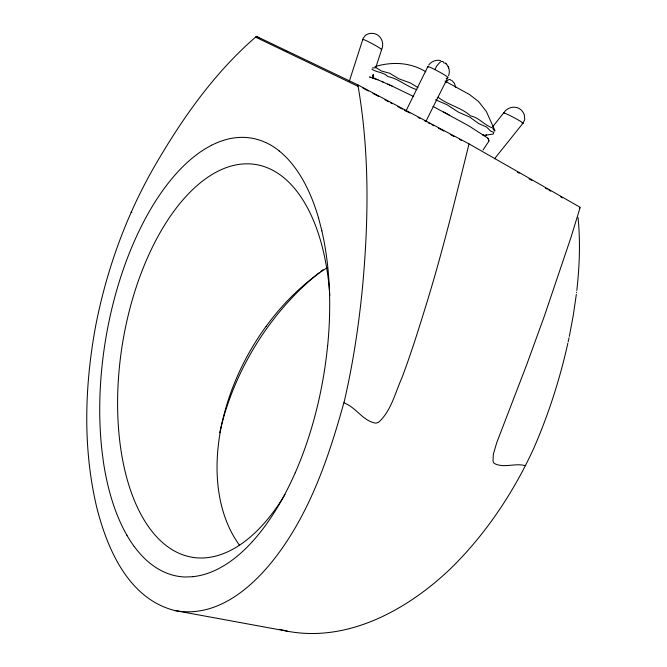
<?xml version="1.0" encoding="UTF-8"?>
<svg xmlns="http://www.w3.org/2000/svg" width="667" height="667" viewBox="0 0 667 667"><rect width="100%" height="100%" fill="white"/><g stroke="black" fill="none" stroke-linecap="round" stroke-linejoin="round"><path stroke-width="1" d="M576.805 290.453C579.556 266.275 580.465 241.796 578.047 217.55M576.605 292.188L576.546 292.68M576.33 294.422L573.245 315.541L569.326 336.376M483.041 150.008L488.719 141.446L488.819 139.803L487.335 137.786L468.559 125.704L433.016 106.403M569.043 337.76L568.142 341.904M488.894 140.637L488.719 141.446M567.842 343.288C559.846 379.106 548.599 414.232 533.95 447.882C513.465 492.738 485.409 534.701 450.033 569.176C407.337 609.73 347.966 642.663 287.31 631.207L174.829 610.538C128.648 598.874 107.254 549.216 96.698 507.178C82.558 447.557 84.651 385.026 95.823 325.096C106.87 268.818 126.722 214.107 155.594 164.482C182.966 117.425 214.991 72.069 256.47 36.368L357.854 84.876L469.026 143.88L580.198 207.32L570.877 237.71L544.197 316.592L526.538 365.132L496.823 442.446L493.38 453.977L492.996 460.864A8.112 5.536 -63 0 0 494.355 463.465C503.468 468.342 514.574 463.09 524.404 465.424A50.283 33.809 -64.2 0 1 525.779 465.691M174.829 610.538C219.435 619.068 257.287 583.333 281.04 549.833C312.706 505.303 330.073 452.726 344.489 400.55C353.285 362.198 359.138 323.203 362.806 284.034C368.743 217.801 369.41 150.542 357.854 84.876M469.026 143.88C455.294 199.258 441.821 254.744 424.812 309.238C417.742 332.199 410.447 355.111 401.993 377.614C395.248 392.613 391.379 410.438 378.956 421.953A8.863 6.645 -61.9 0 1 375.521 423.12C363.407 421.044 356.57 408.371 345.564 403.552A57.779 44.039 -61.7 0 0 343.989 402.71M349.266 81.432L363.09 38.478L365.458 35.234L368.668 33.742A12.223 11.889 -78.5 0 1 372.311 33.367C380.348 33.567 384.934 42.621 381.616 49.608L375.846 67.367M372.336 78.189L373.603 74.27M448.566 75.813C450.192 71.652 449.199 66.558 445.839 63.532M427.789 66.675L405.928 111.114M447.882 77.439L426.088 121.044M522.836 123.262L524.721 119.735L524.362 115.058A12.465 12.064 -56 0 0 522.661 111.731C518.059 104.952 507.779 106.161 503.76 112.923M428.714 65.024C431.332 61.381 436.185 59.463 440.57 60.555M485.234 136.118L486.493 134.534M492.846 126.538L503.66 112.948M445.656 82.725C446.723 81.332 449.583 77.53 451.059 80.407M494.522 158.779L522.986 123.22M579.823 207.821L579.298 208.146M211.572 145.231L204.385 149.308A222.945 112.681 -80.9 0 0 155.378 201.442A227.705 115.374 -81 0 0 125.454 263.348A226.763 114.832 -81 0 0 102.743 359.696A222.828 112.548 -81 0 0 101.959 450.709L103.435 462.156A216.066 108.688 -81.1 0 0 126.963 535.309M375.004 66.608C392.071 61.472 410.564 62.231 425.905 71.869M482.966 135.626L493.255 134.05L493.797 132.333L490.804 131.224L486.418 126.947L478.631 123.545L469.901 117.184L458.421 112.131L446.857 104.636L435.518 99.767M192.746 576.738L185.176 576.997A216 108.621 -81.1 0 1 134.209 546.465M372.486 67.892L376.355 67.784L381.416 70.994L389.711 73.27L398.766 78.764L410.488 83.025L417.959 87.61M446.131 78.339L447.057 78.423M369.943 77.08L377.981 79.832L390.612 85.401M369.418 77.005L370.143 77.105M287.31 631.207L279.423 629.273M374.962 78.639L377.981 79.832M416.867 89.661C406.603 86.56 398.616 78.748 387.969 76.58C383.417 71.986 376.755 72.628 371.836 69.135M381.891 81.491L383.125 82.024M391.237 85.693L413.698 96.548M387.744 84.084L388.944 84.634M389.453 84.867L392.354 86.201M285.067 50.784L286.943 51.684M255.511 37.094L357.904 86.268M443.58 111.964L449.65 115.208M362.881 88.094L368.401 91.029M373.003 93.472L378.522 96.398M384.967 99.817L388.644 101.768M390.487 102.751L392.321 103.727M397.849 106.653L402.443 109.096M404.285 110.072L409.805 113.006M418.084 117.4L419.927 118.376M424.529 120.819L426.363 121.794M428.206 122.77L430.048 123.745M431.891 124.721L433.725 125.696M438.327 128.139L443.847 131.074M450.292 134.492L453.969 136.443M459.488 139.37L461.331 140.353M445.022 81.091L469.66 94.631L478.606 101.559L486.335 111.447L495.022 130.824L494.489 131.065L492.613 127.922C484.417 125.379 479.323 117.642 470.594 115.908C461.055 107.32 448.032 105.103 438.044 97.224M517.35 172.144L519.159 173.17M529.081 178.831L531.791 180.373M545.331 188.094L547.132 189.12M548.941 190.153L550.742 191.179M560.672 196.84L562.473 197.866M256.47 36.368L257.454 37.018M257.77 37.235L258.546 37.752M259.063 38.094L259.563 38.436M482.816 134.442L484.45 135.576M451.884 80.499L454.385 83.308L455.736 87.31M445.039 62.815L446.115 63.79M488.361 138.878L487.744 138.177M372.553 74.987L374.295 78.739M448.724 67.934L448.174 66.633M318.559 217.984L321.886 230.865M444.105 63.173L443.088 61.531L441.471 61.456A13.232 4.202 -63.2 0 0 439.57 62.698L436.877 65.8L434.842 69.56A11.414 0.825 28.2 0 0 428.089 67.067M503.893 113.315A10.805 0.734 27.9 0 1 503.735 112.906A10.805 0.734 27.9 0 1 514.782 118.051A10.805 0.734 27.9 0 1 521.994 123.053M434.934 69.635A11.406 0.825 28.2 0 1 445.114 75.313A11.406 0.825 28.2 0 1 447.257 77.422M381.232 49.591A10.572 0.709 28.4 0 0 372.736 43.98A10.572 0.709 28.4 0 0 363.173 39.862M131.091 212.098A41.662 34.642 -24 0 1 131.874 212.548M265.708 142.496A211.839 106.97 -80.6 0 1 279.215 150.917M279.198 150.967A216.525 109.238 -80.8 0 1 318.534 218.009M321.853 230.907A221.886 111.631 -80.8 0 1 327.614 346.106M327.564 346.115A224.762 112.848 -80.8 0 1 295.206 472.853M295.189 472.836A225.479 113.173 -80.8 0 1 252.326 541.671M252.326 541.687A221.769 111.489 -80.9 0 1 192.746 576.672M134.2 546.506A210.93 105.903 -81.2 0 1 126.947 535.343M211.572 145.264A216.592 109.305 -80.8 0 1 265.691 142.546M320.844 271.411A200.825 136.21 -59.3 0 1 323.003 269.743M319.426 272.578A204.235 138.786 -59.4 0 0 259.746 338.761A205.086 139.436 -59.4 0 0 229.048 400.442A200.809 136.16 -59.4 0 0 219.701 432.791M329.832 295.348A200.942 103.143 -80.6 0 0 316.633 228.556A203.135 104.177 -80.7 0 0 231.507 165.958A200.717 102.91 -80.6 0 0 180.265 203.035A196.206 100.409 -80.5 0 0 141.137 273.295A191.562 97.749 -80.5 0 0 135.676 288.786A196.215 100.417 -80.5 0 0 118.176 382.9A200.9 103.135 -80.5 0 0 123.378 463.69A203.493 104.602 -80.4 0 0 188.978 556.628A201.134 103.368 -80.5 0 0 246.573 540.062A197.315 101.534 -80.6 0 0 285.051 494.522M266.116 326.363A179.481 119.685 -59.8 0 1 327.247 267.617M266.091 326.346A175.288 116.575 -59.8 0 0 257.187 339.345A179.481 119.685 -59.8 0 0 223.728 415.808A183.642 122.77 -59.8 0 0 219.034 493.422A185.926 124.412 -59.7 0 0 239.603 545.364"/></g></svg>
